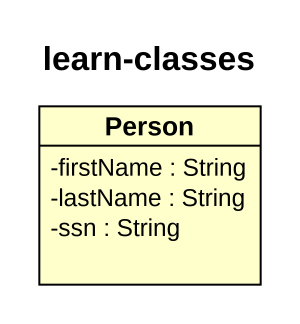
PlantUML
@startuml
title learn-classes
hide circle
hide empty members
skinparam classAttributeIconSize 0
class "Person" as Person_ {
  -firstName : String
  -lastName : String
  -ssn : String
}
@enduml
